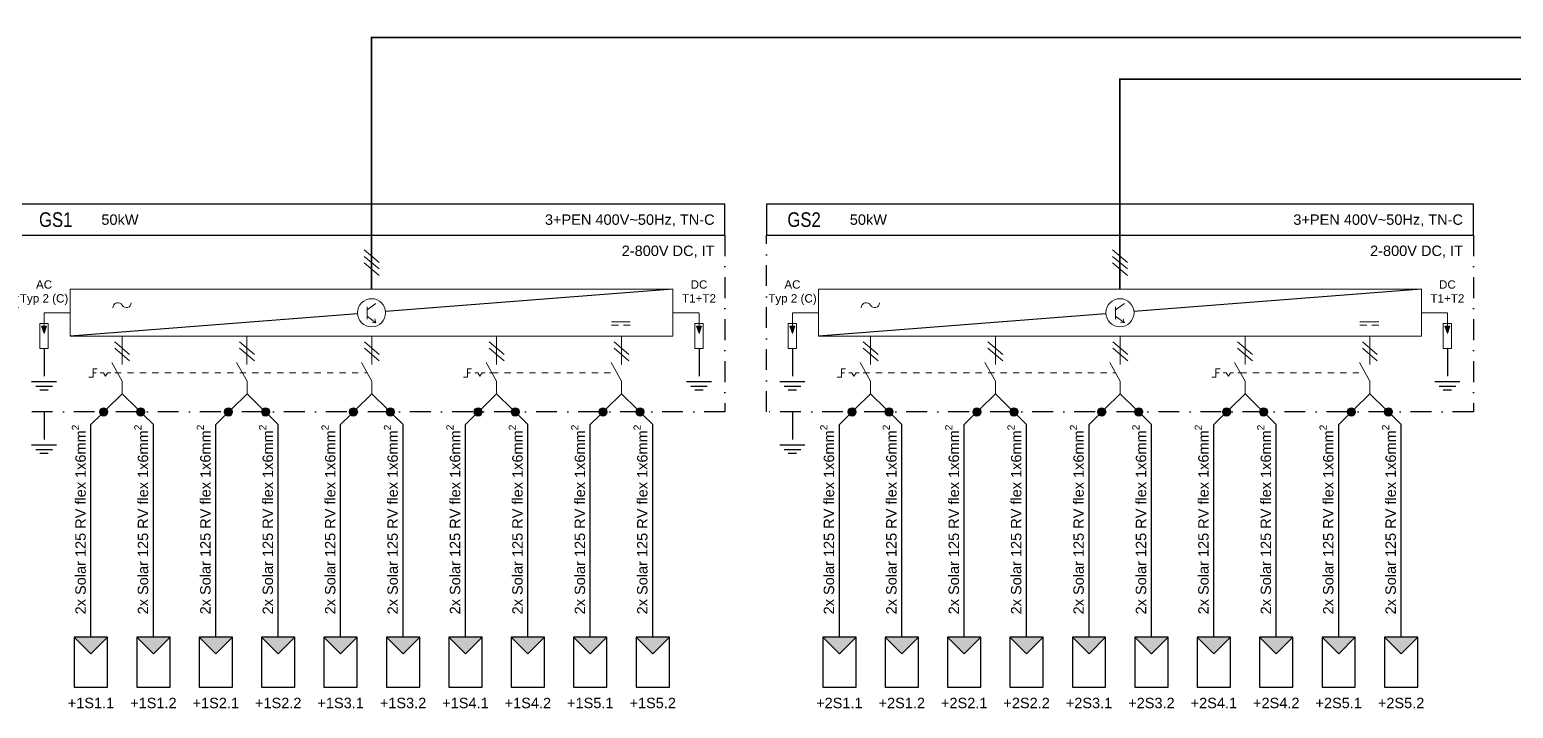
# Model space of a CAD drawing. Header units: millimetres. Extents: x -612 to 6794, y -5043 to 2163.
# Drawn here: x 1494 to 1850.5, y 875.4 to 1038.6 of the extents above; entities that cross this region are included whole.
import ezdxf
from ezdxf.enums import TextEntityAlignment as Align

# ---------------------------------------------------------------- set-up
doc = ezdxf.new("R2010")
doc.units = ezdxf.units.MM
doc.header["$MEASUREMENT"] = 0
for name, pattern in [('EPL_DASH', [1, 0.5, -0.5]), ('EPL_DASHLONGDOT', [1, 0.66, -0.12, 0.1, -0.12]), ('ČERCHOVANÁ', [1, 0.5, -0.25, 0, -0.25])]:
    doc.linetypes.add(name, pattern=pattern)
for name, color, linetype in [('22kV', 34, 'Continuous'), ('400V', 7, 'Continuous'), ('EV-Káble', 7, 'Continuous'), ('Kable', 7, 'Continuous'), ('LEGRAND', 7, 'Continuous')]:
    doc.layers.add(name, color=color, linetype=linetype)
doc.layers.add('EPLAN100', color=7, linetype='Continuous', lineweight=50)
doc.layers.add('EPLAN305', color=7, linetype='EPL_DASH', lineweight=25)
doc.styles.get("Standard").update_dxf_attribs({"font": 'arial.ttf'})
doc.styles.add('styl2', font='ARIALN.TTF', dxfattribs={"width": 0.85})

msp = doc.modelspace()

# ---------------------------------------------------------------- hatches: boundary and pattern name
at = {"layer": 'EPLAN305', "linetype": 'Continuous', "ltscale": 4}
for points in [[(1504.7, 892.49), (1508.7, 888.49), (1512.7, 892.49)], [(1519.7, 892.49), (1523.7, 888.49), (1527.7, 892.49)], [(1534.7, 892.49), (1538.7, 888.49), (1542.7, 892.49)], [(1549.7, 892.49), (1553.7, 888.49), (1557.7, 892.49)], [(1564.7, 892.49), (1568.7, 888.49), (1572.7, 892.49)], [(1579.7, 892.49), (1583.7, 888.49), (1587.7, 892.49)], [(1594.7, 892.49), (1598.7, 888.49), (1602.7, 892.49)], [(1609.7, 892.49), (1613.7, 888.49), (1617.7, 892.49)], [(1624.7, 892.49), (1628.7, 888.49), (1632.7, 892.49)], [(1639.7, 892.49), (1643.7, 888.49), (1647.7, 892.49)], [(1684.56, 892.49), (1688.56, 888.49), (1692.56, 892.49)], [(1699.56, 892.49), (1703.56, 888.49), (1707.56, 892.49)], [(1714.56, 892.49), (1718.56, 888.49), (1722.56, 892.49)], [(1729.56, 892.49), (1733.56, 888.49), (1737.56, 892.49)], [(1744.56, 892.49), (1748.56, 888.49), (1752.56, 892.49)], [(1759.56, 892.49), (1763.56, 888.49), (1767.56, 892.49)], [(1774.56, 892.49), (1778.56, 888.49), (1782.56, 892.49)], [(1789.56, 892.49), (1793.56, 888.49), (1797.56, 892.49)], [(1804.56, 892.49), (1808.56, 888.49), (1812.56, 892.49)], [(1819.56, 892.49), (1823.56, 888.49), (1827.56, 892.49)]]:
    msp.add_hatch(color=230, dxfattribs=at).paths.add_polyline_path(points, flags=0)
at = {"layer": 'EV-Káble', "transparency": 33554687}
h = msp.add_hatch(color=1, dxfattribs=at)
h.dxf.hatch_style = 1
h.paths.add_polyline_path([(1512.75, 946.66, 1), (1510.75, 946.66)])
h = msp.add_hatch(color=7, dxfattribs=at)
h.dxf.hatch_style = 1
h.paths.add_polyline_path([(1510.75, 946.66, 1), (1512.75, 946.66)])
h = msp.add_hatch(color=1, dxfattribs=at)
h.dxf.hatch_style = 1
h.paths.add_polyline_path([(1521.65, 946.66, 1), (1519.65, 946.66)])
h = msp.add_hatch(color=7, dxfattribs=at)
h.dxf.hatch_style = 1
h.paths.add_polyline_path([(1519.65, 946.66, 1), (1521.65, 946.66)])
h = msp.add_hatch(color=1, dxfattribs=at)
h.dxf.hatch_style = 1
h.paths.add_polyline_path([(1542.75, 946.66, 1), (1540.75, 946.66)])
h = msp.add_hatch(color=7, dxfattribs=at)
h.dxf.hatch_style = 1
h.paths.add_polyline_path([(1540.75, 946.66, 1), (1542.75, 946.66)])
h = msp.add_hatch(color=1, dxfattribs=at)
h.dxf.hatch_style = 1
h.paths.add_polyline_path([(1551.65, 946.66, 1), (1549.65, 946.66)])
h = msp.add_hatch(color=7, dxfattribs=at)
h.dxf.hatch_style = 1
h.paths.add_polyline_path([(1549.65, 946.66, 1), (1551.65, 946.66)])
h = msp.add_hatch(color=1, dxfattribs=at)
h.dxf.hatch_style = 1
h.paths.add_polyline_path([(1572.75, 946.66, 1), (1570.75, 946.66)])
h = msp.add_hatch(color=7, dxfattribs=at)
h.dxf.hatch_style = 1
h.paths.add_polyline_path([(1570.75, 946.66, 1), (1572.75, 946.66)])
h = msp.add_hatch(color=1, dxfattribs=at)
h.dxf.hatch_style = 1
h.paths.add_polyline_path([(1581.65, 946.66, 1), (1579.65, 946.66)])
h = msp.add_hatch(color=7, dxfattribs=at)
h.dxf.hatch_style = 1
h.paths.add_polyline_path([(1579.65, 946.66, 1), (1581.65, 946.66)])
h = msp.add_hatch(color=1, dxfattribs=at)
h.dxf.hatch_style = 1
h.paths.add_polyline_path([(1602.75, 946.66, 1), (1600.75, 946.66)])
h = msp.add_hatch(color=7, dxfattribs=at)
h.dxf.hatch_style = 1
h.paths.add_polyline_path([(1600.75, 946.66, 1), (1602.75, 946.66)])
h = msp.add_hatch(color=1, dxfattribs=at)
h.dxf.hatch_style = 1
h.paths.add_polyline_path([(1611.65, 946.66, 1), (1609.65, 946.66)])
h = msp.add_hatch(color=7, dxfattribs=at)
h.dxf.hatch_style = 1
h.paths.add_polyline_path([(1609.65, 946.66, 1), (1611.65, 946.66)])
h = msp.add_hatch(color=1, dxfattribs=at)
h.dxf.hatch_style = 1
h.paths.add_polyline_path([(1632.75, 946.66, 1), (1630.75, 946.66)])
h = msp.add_hatch(color=7, dxfattribs=at)
h.dxf.hatch_style = 1
h.paths.add_polyline_path([(1630.75, 946.66, 1), (1632.75, 946.66)])
h = msp.add_hatch(color=1, dxfattribs=at)
h.dxf.hatch_style = 1
h.paths.add_polyline_path([(1641.65, 946.66, 1), (1639.65, 946.66)])
h = msp.add_hatch(color=7, dxfattribs=at)
h.dxf.hatch_style = 1
h.paths.add_polyline_path([(1639.65, 946.66, 1), (1641.65, 946.66)])
h = msp.add_hatch(color=1, dxfattribs=at)
h.dxf.hatch_style = 1
h.paths.add_polyline_path([(1692.61, 946.66, 1), (1690.61, 946.66)])
h = msp.add_hatch(color=7, dxfattribs=at)
h.dxf.hatch_style = 1
h.paths.add_polyline_path([(1690.61, 946.66, 1), (1692.61, 946.66)])
h = msp.add_hatch(color=1, dxfattribs=at)
h.dxf.hatch_style = 1
h.paths.add_polyline_path([(1701.51, 946.66, 1), (1699.51, 946.66)])
h = msp.add_hatch(color=7, dxfattribs=at)
h.dxf.hatch_style = 1
h.paths.add_polyline_path([(1699.51, 946.66, 1), (1701.51, 946.66)])
h = msp.add_hatch(color=1, dxfattribs=at)
h.dxf.hatch_style = 1
h.paths.add_polyline_path([(1722.61, 946.66, 1), (1720.61, 946.66)])
h = msp.add_hatch(color=7, dxfattribs=at)
h.dxf.hatch_style = 1
h.paths.add_polyline_path([(1720.61, 946.66, 1), (1722.61, 946.66)])
h = msp.add_hatch(color=1, dxfattribs=at)
h.dxf.hatch_style = 1
h.paths.add_polyline_path([(1731.51, 946.66, 1), (1729.51, 946.66)])
h = msp.add_hatch(color=7, dxfattribs=at)
h.dxf.hatch_style = 1
h.paths.add_polyline_path([(1729.51, 946.66, 1), (1731.51, 946.66)])
h = msp.add_hatch(color=1, dxfattribs=at)
h.dxf.hatch_style = 1
h.paths.add_polyline_path([(1752.61, 946.66, 1), (1750.61, 946.66)])
h = msp.add_hatch(color=7, dxfattribs=at)
h.dxf.hatch_style = 1
h.paths.add_polyline_path([(1750.61, 946.66, 1), (1752.61, 946.66)])
h = msp.add_hatch(color=1, dxfattribs=at)
h.dxf.hatch_style = 1
h.paths.add_polyline_path([(1761.51, 946.66, 1), (1759.51, 946.66)])
h = msp.add_hatch(color=7, dxfattribs=at)
h.dxf.hatch_style = 1
h.paths.add_polyline_path([(1759.51, 946.66, 1), (1761.51, 946.66)])
h = msp.add_hatch(color=1, dxfattribs=at)
h.dxf.hatch_style = 1
h.paths.add_polyline_path([(1782.61, 946.66, 1), (1780.61, 946.66)])
h = msp.add_hatch(color=7, dxfattribs=at)
h.dxf.hatch_style = 1
h.paths.add_polyline_path([(1780.61, 946.66, 1), (1782.61, 946.66)])
h = msp.add_hatch(color=1, dxfattribs=at)
h.dxf.hatch_style = 1
h.paths.add_polyline_path([(1791.51, 946.66, 1), (1789.51, 946.66)])
h = msp.add_hatch(color=7, dxfattribs=at)
h.dxf.hatch_style = 1
h.paths.add_polyline_path([(1789.51, 946.66, 1), (1791.51, 946.66)])
h = msp.add_hatch(color=1, dxfattribs=at)
h.dxf.hatch_style = 1
h.paths.add_polyline_path([(1812.61, 946.66, 1), (1810.61, 946.66)])
h = msp.add_hatch(color=7, dxfattribs=at)
h.dxf.hatch_style = 1
h.paths.add_polyline_path([(1810.61, 946.66, 1), (1812.61, 946.66)])
h = msp.add_hatch(color=1, dxfattribs=at)
h.dxf.hatch_style = 1
h.paths.add_polyline_path([(1821.51, 946.66, 1), (1819.51, 946.66)])
h = msp.add_hatch(color=7, dxfattribs=at)
h.dxf.hatch_style = 1
h.paths.add_polyline_path([(1819.51, 946.66, 1), (1821.51, 946.66)])
at = {"layer": 'LEGRAND', "lineweight": 13}
for points in [[(1496.83, 967.24), (1498.03, 967.24), (1497.43, 965.54)], [(1654.23, 967.24), (1655.43, 967.24), (1654.83, 965.54)], [(1676.69, 967.24), (1677.89, 967.24), (1677.29, 965.54)], [(1834.09, 967.24), (1835.29, 967.24), (1834.69, 965.54)]]:
    msp.add_hatch(color=256, dxfattribs=at).paths.add_polyline_path(points, flags=0)

# ---------------------------------------------------------------- linework, layer by layer
for p, q in [((1648.57, 976.14), (1579.5, 970.78)), ((1828.43, 976.14), (1759.36, 970.78)), ((1572.77, 970.25), (1503.7, 964.89)), ((1752.63, 970.25), (1683.56, 964.89))]:
    msp.add_line(p, q)
at = {"lineweight": 13}
for p, q in [((1497.44, 970.51), (1503.69, 970.51)), ((1654.82, 970.51), (1648.57, 970.51)), ((1677.3, 970.51), (1683.55, 970.51)), ((1834.68, 970.51), (1828.43, 970.51))]:
    msp.add_line(p, q, dxfattribs=at)
at = {"linetype": 'EPL_DASH', "lineweight": 13, "ltscale": 3}
for p, q in [((1514.44, 956.03), (1574.95, 956.03)), ((1605.07, 956.03), (1635.09, 956.03)), ((1694.31, 956.03), (1754.81, 956.03)), ((1784.94, 956.03), (1814.95, 956.03))]:
    msp.add_line(p, q, dxfattribs=at)
at = {"layer": '22kV', "color": 0, "linetype": 'ČERCHOVANÁ', "ltscale": 10}
for points in [[(1491.21, 989.15), (1661.07, 989.15), (1661.07, 946.66), (1491.21, 946.66)], [(1671.07, 989.15), (1840.93, 989.15), (1840.93, 946.66), (1671.07, 946.66)]]:
    msp.add_lwpolyline(points, close=True, dxfattribs=at)
at = {"layer": '400V', "lineweight": 13}
for p, q in [((1574.34, 985.6), (1577.93, 982.59)), ((1754.2, 985.6), (1757.79, 982.59)), ((1574.34, 984.04), (1577.93, 981.03)), ((1574.34, 982.48), (1577.93, 979.46)), ((1754.2, 984.04), (1757.79, 981.03)), ((1754.2, 982.48), (1757.79, 979.46))]:
    msp.add_line(p, q, dxfattribs=at)
at = {"layer": '400V', "linetype": 'Continuous', "lineweight": 13, "ltscale": 4}
for p, q in [((1577.18, 972.76), (1575.08, 971.19)), ((1575.08, 971.94), (1575.08, 968.94)), ((1757.05, 972.76), (1754.95, 971.19)), ((1754.95, 971.94), (1754.95, 968.94)), ((1577.18, 968.11), (1575.08, 969.69)), ((1577.18, 968.11), (1576.24, 968.13)), ((1577.18, 968.11), (1576.94, 969.02)), ((1633.82, 968.29), (1638.32, 968.29)), ((1633.82, 967.54), (1635.47, 967.54)), ((1638.32, 967.54), (1636.67, 967.54)), ((1757.05, 968.11), (1754.95, 969.69)), ((1757.04, 968.11), (1756.11, 968.13)), ((1757.04, 968.11), (1756.8, 969.02)), ((1813.68, 968.29), (1818.18, 968.29)), ((1813.68, 967.54), (1815.33, 967.54)), ((1818.18, 967.54), (1816.53, 967.54))]:
    msp.add_line(p, q, dxfattribs=at)
at = {"layer": '400V', "color": 1, "lineweight": 13}
for p, q in [((1514.4, 963.51), (1517.99, 960.5)), ((1544.4, 963.51), (1547.99, 960.5)), ((1574.4, 963.51), (1577.99, 960.5)), ((1604.4, 963.51), (1607.99, 960.5)), ((1634.4, 963.51), (1637.99, 960.5)), ((1694.26, 963.51), (1697.85, 960.5)), ((1724.26, 963.51), (1727.85, 960.5)), ((1754.26, 963.51), (1757.85, 960.5)), ((1784.26, 963.51), (1787.85, 960.5)), ((1814.26, 963.51), (1817.85, 960.5)), ((1514.4, 961.95), (1517.99, 958.94)), ((1544.4, 961.95), (1547.99, 958.94)), ((1574.4, 961.95), (1577.99, 958.94)), ((1604.4, 961.95), (1607.99, 958.94)), ((1634.4, 961.95), (1637.99, 958.94)), ((1694.26, 961.95), (1697.85, 958.94)), ((1724.26, 961.95), (1727.85, 958.94)), ((1754.26, 961.95), (1757.85, 958.94)), ((1784.26, 961.95), (1787.85, 958.94)), ((1814.26, 961.95), (1817.85, 958.94))]:
    msp.add_line(p, q, dxfattribs=at)
at = {"layer": '400V', "color": 1, "linetype": 'Continuous', "lineweight": 13}
for p, q in [((1516.19, 964.89), (1516.19, 958.03)), ((1546.19, 964.89), (1546.19, 958.03)), ((1576.19, 964.89), (1576.19, 958.03)), ((1606.19, 964.89), (1606.19, 958.03)), ((1636.19, 964.89), (1636.19, 958.03)), ((1696.06, 964.89), (1696.06, 958.03)), ((1726.06, 964.89), (1726.06, 958.03)), ((1756.06, 964.89), (1756.06, 958.03)), ((1786.06, 964.89), (1786.06, 958.03)), ((1816.06, 964.89), (1816.06, 958.03))]:
    msp.add_line(p, q, dxfattribs=at)
at = {"layer": '400V', "color": 1, "linetype": 'Continuous', "lineweight": 13, "ltscale": 4}
for p, q in [((1509.19, 957.03), (1509.19, 955.03)), ((1509.19, 957.03), (1510.19, 957.03)), ((1509.19, 956.03), (1509.94, 956.03)), ((1510.94, 956.03), (1511.69, 956.03)), ((1512.19, 955.28), (1511.69, 956.03)), ((1512.69, 956.03), (1512.19, 955.28)), ((1512.69, 956.03), (1513.44, 956.03)), ((1516.2, 954.03), (1513.7, 958.53)), ((1514.44, 956.03), (1515.07, 956.03)), ((1546.2, 954.03), (1543.7, 958.53)), ((1576.2, 954.03), (1573.7, 958.53)), ((1599.19, 957.03), (1599.19, 955.03)), ((1599.19, 957.03), (1600.19, 957.03)), ((1599.19, 956.03), (1599.94, 956.03)), ((1600.94, 956.03), (1601.69, 956.03)), ((1602.19, 955.28), (1601.69, 956.03)), ((1602.69, 956.03), (1602.19, 955.28)), ((1602.69, 956.03), (1603.44, 956.03)), ((1606.2, 954.03), (1603.7, 958.53)), ((1604.44, 956.03), (1605.07, 956.03)), ((1636.2, 954.03), (1633.7, 958.53)), ((1689.06, 957.03), (1689.06, 955.03)), ((1689.06, 957.03), (1690.06, 957.03)), ((1689.06, 956.03), (1689.81, 956.03)), ((1690.81, 956.03), (1691.56, 956.03)), ((1692.06, 955.28), (1691.56, 956.03)), ((1692.56, 956.03), (1692.06, 955.28)), ((1692.56, 956.03), (1693.31, 956.03)), ((1696.06, 954.03), (1693.56, 958.53)), ((1694.31, 956.03), (1694.94, 956.03)), ((1726.06, 954.03), (1723.56, 958.53)), ((1756.06, 954.03), (1753.56, 958.53)), ((1779.06, 957.03), (1779.06, 955.03)), ((1779.06, 957.03), (1780.06, 957.03)), ((1779.06, 956.03), (1779.81, 956.03)), ((1780.81, 956.03), (1781.56, 956.03)), ((1782.06, 955.28), (1781.56, 956.03)), ((1782.56, 956.03), (1782.06, 955.28)), ((1782.56, 956.03), (1783.31, 956.03)), ((1786.06, 954.03), (1783.56, 958.53)), ((1784.31, 956.03), (1784.94, 956.03)), ((1816.06, 954.03), (1813.56, 958.53)), ((1508.19, 955.03), (1509.19, 955.03)), ((1516.2, 951.03), (1516.2, 954.03)), ((1546.2, 951.03), (1546.2, 954.03)), ((1576.2, 951.03), (1576.2, 954.03)), ((1598.19, 955.03), (1599.19, 955.03)), ((1606.2, 951.03), (1606.2, 954.03)), ((1636.2, 951.03), (1636.2, 954.03)), ((1688.06, 955.03), (1689.06, 955.03)), ((1696.06, 951.03), (1696.06, 954.03)), ((1726.06, 951.03), (1726.06, 954.03)), ((1756.06, 951.03), (1756.06, 954.03)), ((1778.06, 955.03), (1779.06, 955.03)), ((1786.06, 951.03), (1786.06, 954.03)), ((1816.06, 951.03), (1816.06, 954.03))]:
    msp.add_line(p, q, dxfattribs=at)
at = {"layer": '400V', "const_width": 0.4, "flags": 128}
for points in [[(1576.13, 976.14), (1576.14, 1036.66), (2081.96, 1036.66), (2081.96, 1224.2)], [(2111.96, 1224.2), (2111.96, 1026.66), (1756, 1026.66), (1756, 976.14)]]:
    msp.add_lwpolyline(points, dxfattribs=at)
at = {"layer": '400V', "color": 230, "ltscale": 5}
for points in [[(1491.21, 989.15), (1661.07, 989.15), (1661.07, 996.65), (1491.21, 996.65)], [(1671.07, 989.15), (1840.93, 989.15), (1840.93, 996.65), (1671.07, 996.65)]]:
    msp.add_lwpolyline(points, close=True, dxfattribs=at)
at = {"layer": '400V', "linetype": 'Continuous', "lineweight": 13, "ltscale": 4}
for points in [[(1503.7, 964.89), (1648.57, 964.89), (1648.57, 976.14), (1503.7, 976.14)], [(1683.56, 964.89), (1828.43, 964.89), (1828.43, 976.14), (1683.56, 976.14)]]:
    msp.add_lwpolyline(points, close=True, dxfattribs=at)
at = {"layer": '400V', "color": 1, "linetype": 'Continuous', "lineweight": 25, "ltscale": 4}
for points in [[(1512.45, 947.35), (1516.2, 951.03)], [(1519.95, 947.35), (1516.2, 951.03)], [(1542.45, 947.35), (1546.2, 951.03)], [(1549.95, 947.35), (1546.2, 951.03)], [(1572.45, 947.35), (1576.2, 951.03)], [(1579.95, 947.35), (1576.2, 951.03)], [(1602.45, 947.35), (1606.2, 951.03)], [(1609.95, 947.35), (1606.2, 951.03)], [(1632.45, 947.35), (1636.2, 951.03)], [(1639.95, 947.35), (1636.2, 951.03)], [(1692.31, 947.35), (1696.06, 951.03)], [(1699.81, 947.35), (1696.06, 951.03)], [(1722.31, 947.35), (1726.06, 951.03)], [(1729.81, 947.35), (1726.06, 951.03)], [(1752.31, 947.35), (1756.06, 951.03)], [(1759.81, 947.35), (1756.06, 951.03)], [(1782.31, 947.35), (1786.06, 951.03)], [(1789.81, 947.35), (1786.06, 951.03)], [(1812.31, 947.35), (1816.06, 951.03)], [(1819.81, 947.35), (1816.06, 951.03)], [(1508.7, 892.49), (1508.7, 943.66), (1511.04, 945.96)], [(1523.7, 892.49), (1523.7, 943.66), (1521.36, 945.96)], [(1538.7, 892.49), (1538.7, 943.66), (1541.04, 945.96)], [(1553.7, 892.49), (1553.7, 943.66), (1551.36, 945.96)], [(1568.7, 892.49), (1568.7, 943.66), (1571.04, 945.96)], [(1583.7, 892.49), (1583.7, 943.66), (1581.36, 945.96)], [(1598.7, 892.49), (1598.7, 943.66), (1601.04, 945.96)], [(1613.7, 892.49), (1613.7, 943.66), (1611.36, 945.96)], [(1628.7, 892.49), (1628.7, 943.66), (1631.04, 945.96)], [(1643.7, 892.49), (1643.7, 943.66), (1641.36, 945.96)], [(1688.56, 892.49), (1688.56, 943.66), (1690.9, 945.96)], [(1703.56, 892.49), (1703.56, 943.66), (1701.22, 945.96)], [(1718.56, 892.49), (1718.56, 943.66), (1720.9, 945.96)], [(1733.56, 892.49), (1733.56, 943.66), (1731.22, 945.96)], [(1748.56, 892.49), (1748.56, 943.66), (1750.9, 945.96)], [(1763.56, 892.49), (1763.56, 943.66), (1761.22, 945.96)], [(1778.56, 892.49), (1778.56, 943.66), (1780.9, 945.96)], [(1793.56, 892.49), (1793.56, 943.66), (1791.22, 945.96)], [(1808.56, 892.49), (1808.56, 943.66), (1810.9, 945.96)], [(1823.56, 892.49), (1823.56, 943.66), (1821.22, 945.96)]]:
    msp.add_lwpolyline(points, dxfattribs=at)
at = {"layer": '400V', "linetype": 'Continuous', "lineweight": 13, "ltscale": 4}
for centre in [(1576.13, 970.51), (1756, 970.51)]:
    msp.add_circle(centre, 3.38, dxfattribs=at)
for centre, radius, start, end in [((1515.15, 971.71), 1.2, 30, 180), ((1517.2, 972.9), 1.16, 210, 0), ((1695.02, 971.71), 1.2, 30, 180), ((1697.06, 972.9), 1.16, 210, 0)]:
    msp.add_arc(centre, radius, start, end, dxfattribs=at)
at = {"layer": 'EPLAN100', "color": 94, "linetype": 'EPL_DASHLONGDOT', "lineweight": 30, "ltscale": 10, "true_color": 0x00a800}
for p, q in [((1497.43, 961.89), (1497.43, 953.89)), ((1654.83, 961.89), (1654.83, 953.89)), ((1677.29, 961.89), (1677.29, 953.89)), ((1834.69, 961.89), (1834.69, 953.89)), ((1500.43, 953.89), (1494.43, 953.89)), ((1495.43, 952.89), (1499.43, 952.89)), ((1657.83, 953.89), (1651.83, 953.89)), ((1652.83, 952.89), (1656.83, 952.89)), ((1680.29, 953.89), (1674.29, 953.89)), ((1675.29, 952.89), (1679.29, 952.89)), ((1837.69, 953.89), (1831.69, 953.89)), ((1832.69, 952.89), (1836.69, 952.89)), ((1498.43, 951.89), (1496.43, 951.89)), ((1655.83, 951.89), (1653.83, 951.89)), ((1678.29, 951.89), (1676.29, 951.89)), ((1835.69, 951.89), (1833.69, 951.89)), ((1497.43, 946.66), (1497.43, 938.66)), ((1677.29, 946.66), (1677.29, 938.66)), ((1500.43, 938.66), (1494.43, 938.66)), ((1680.29, 938.66), (1674.29, 938.66)), ((1495.43, 937.66), (1499.43, 937.66)), ((1498.43, 936.66), (1496.43, 936.66)), ((1675.29, 937.66), (1679.29, 937.66)), ((1678.29, 936.66), (1676.29, 936.66))]:
    msp.add_line(p, q, dxfattribs=at)
at = {"layer": 'EPLAN305', "color": 230, "linetype": 'Continuous', "ltscale": 4}
for points in [[(1504.7, 892.49), (1508.7, 888.49), (1512.7, 892.49)], [(1504.7, 880.49), (1512.7, 880.49), (1512.7, 892.49), (1504.7, 892.49)], [(1519.7, 892.49), (1523.7, 888.49), (1527.7, 892.49)], [(1519.7, 880.49), (1527.7, 880.49), (1527.7, 892.49), (1519.7, 892.49)], [(1534.7, 892.49), (1538.7, 888.49), (1542.7, 892.49)], [(1534.7, 880.49), (1542.7, 880.49), (1542.7, 892.49), (1534.7, 892.49)], [(1549.7, 892.49), (1553.7, 888.49), (1557.7, 892.49)], [(1549.7, 880.49), (1557.7, 880.49), (1557.7, 892.49), (1549.7, 892.49)], [(1564.7, 892.49), (1568.7, 888.49), (1572.7, 892.49)], [(1564.7, 880.49), (1572.7, 880.49), (1572.7, 892.49), (1564.7, 892.49)], [(1579.7, 892.49), (1583.7, 888.49), (1587.7, 892.49)], [(1579.7, 880.49), (1587.7, 880.49), (1587.7, 892.49), (1579.7, 892.49)], [(1594.7, 892.49), (1598.7, 888.49), (1602.7, 892.49)], [(1594.7, 880.49), (1602.7, 880.49), (1602.7, 892.49), (1594.7, 892.49)], [(1609.7, 892.49), (1613.7, 888.49), (1617.7, 892.49)], [(1609.7, 880.49), (1617.7, 880.49), (1617.7, 892.49), (1609.7, 892.49)], [(1624.7, 892.49), (1628.7, 888.49), (1632.7, 892.49)], [(1624.7, 880.49), (1632.7, 880.49), (1632.7, 892.49), (1624.7, 892.49)], [(1639.7, 892.49), (1643.7, 888.49), (1647.7, 892.49)], [(1639.7, 880.49), (1647.7, 880.49), (1647.7, 892.49), (1639.7, 892.49)], [(1684.56, 892.49), (1688.56, 888.49), (1692.56, 892.49)], [(1684.56, 880.49), (1692.56, 880.49), (1692.56, 892.49), (1684.56, 892.49)], [(1699.56, 892.49), (1703.56, 888.49), (1707.56, 892.49)], [(1699.56, 880.49), (1707.56, 880.49), (1707.56, 892.49), (1699.56, 892.49)], [(1714.56, 892.49), (1718.56, 888.49), (1722.56, 892.49)], [(1714.56, 880.49), (1722.56, 880.49), (1722.56, 892.49), (1714.56, 892.49)], [(1729.56, 892.49), (1733.56, 888.49), (1737.56, 892.49)], [(1729.56, 880.49), (1737.56, 880.49), (1737.56, 892.49), (1729.56, 892.49)], [(1744.56, 892.49), (1748.56, 888.49), (1752.56, 892.49)], [(1744.56, 880.49), (1752.56, 880.49), (1752.56, 892.49), (1744.56, 892.49)], [(1759.56, 892.49), (1763.56, 888.49), (1767.56, 892.49)], [(1759.56, 880.49), (1767.56, 880.49), (1767.56, 892.49), (1759.56, 892.49)], [(1774.56, 892.49), (1778.56, 888.49), (1782.56, 892.49)], [(1774.56, 880.49), (1782.56, 880.49), (1782.56, 892.49), (1774.56, 892.49)], [(1789.56, 892.49), (1793.56, 888.49), (1797.56, 892.49)], [(1789.56, 880.49), (1797.56, 880.49), (1797.56, 892.49), (1789.56, 892.49)], [(1804.56, 892.49), (1808.56, 888.49), (1812.56, 892.49)], [(1804.56, 880.49), (1812.56, 880.49), (1812.56, 892.49), (1804.56, 892.49)], [(1819.56, 892.49), (1823.56, 888.49), (1827.56, 892.49)], [(1819.56, 880.49), (1827.56, 880.49), (1827.56, 892.49), (1819.56, 892.49)]]:
    msp.add_lwpolyline(points, close=True, dxfattribs=at)
at = {"layer": 'EV-Káble', "color": 1, "lineweight": 13}
for p, q in [((1512.75, 946.66), (1510.75, 946.66)), ((1521.65, 946.66), (1519.65, 946.66)), ((1542.75, 946.66), (1540.75, 946.66)), ((1551.65, 946.66), (1549.65, 946.66)), ((1572.75, 946.66), (1570.75, 946.66)), ((1581.65, 946.66), (1579.65, 946.66)), ((1602.75, 946.66), (1600.75, 946.66)), ((1611.65, 946.66), (1609.65, 946.66)), ((1632.75, 946.66), (1630.75, 946.66)), ((1641.65, 946.66), (1639.65, 946.66)), ((1692.61, 946.66), (1690.61, 946.66)), ((1701.51, 946.66), (1699.51, 946.66)), ((1722.61, 946.66), (1720.61, 946.66)), ((1731.51, 946.66), (1729.51, 946.66)), ((1752.61, 946.66), (1750.61, 946.66)), ((1761.51, 946.66), (1759.51, 946.66)), ((1782.61, 946.66), (1780.61, 946.66)), ((1791.51, 946.66), (1789.51, 946.66)), ((1812.61, 946.66), (1810.61, 946.66)), ((1821.51, 946.66), (1819.51, 946.66))]:
    msp.add_line(p, q, dxfattribs=at)
at = {"layer": 'LEGRAND', "lineweight": 13}
for p, q in [((1497.44, 970.51), (1497.43, 967.05)), ((1654.83, 970.51), (1654.83, 967.05)), ((1677.3, 970.51), (1677.29, 967.05)), ((1834.69, 970.51), (1834.69, 967.05))]:
    msp.add_line(p, q, dxfattribs=at)
for points in [[(1496.43, 961.89), (1498.43, 961.89), (1498.43, 967.89), (1496.43, 967.89)], [(1496.83, 967.24), (1498.03, 967.24), (1497.43, 965.54)], [(1653.83, 961.89), (1655.83, 961.89), (1655.83, 967.89), (1653.83, 967.89)], [(1654.23, 967.24), (1655.43, 967.24), (1654.83, 965.54)], [(1676.29, 961.89), (1678.29, 961.89), (1678.29, 967.89), (1676.29, 967.89)], [(1676.69, 967.24), (1677.89, 967.24), (1677.29, 965.54)], [(1833.69, 961.89), (1835.69, 961.89), (1835.69, 967.89), (1833.69, 967.89)], [(1834.09, 967.24), (1835.29, 967.24), (1834.69, 965.54)]]:
    msp.add_lwpolyline(points, close=True, dxfattribs=at)
at = {"layer": 'LEGRAND', "color": 1, "lineweight": 13}
for centre in [(1511.75, 946.66), (1520.65, 946.66), (1541.75, 946.66), (1550.65, 946.66), (1571.75, 946.66), (1580.65, 946.66), (1601.75, 946.66), (1610.65, 946.66), (1631.75, 946.66), (1640.65, 946.66), (1691.61, 946.66), (1700.51, 946.66), (1721.61, 946.66), (1730.51, 946.66), (1751.61, 946.66), (1760.51, 946.66), (1781.61, 946.66), (1790.51, 946.66), (1811.61, 946.66), (1820.51, 946.66)]:
    msp.add_circle(centre, 1, dxfattribs=at)

# ---------------------------------------------------------------- texts
at = {"layer": '22kV', "color": 230, "style": 'styl2'}
for s, p in [('GS1', (1496.21, 992.9)), ('GS2', (1676.07, 992.9))]:
    msp.add_text(s, height=3.5, dxfattribs=at).set_placement(p, align=Align.MIDDLE_LEFT)
at = {"layer": '400V', "color": 251, "lineweight": 13}
for s, p in [('50kW', (1520.13, 992.9)), ('3+PEN 400V~50Hz, TN-C', (1658.57, 992.9)), ('50kW', (1700, 992.9)), ('3+PEN 400V~50Hz, TN-C', (1838.43, 992.9)), ('2-800V DC, IT', (1658.57, 985.4)), ('2-800V DC, IT', (1838.43, 985.4))]:
    msp.add_text(s, height=2.5, dxfattribs=at).set_placement(p, align=Align.MIDDLE_RIGHT)
at = {"layer": '400V', "linetype": 'Continuous', "char_height": 2, "width": 13.7015, "attachment_point": 2}
for s, insert in [('\\pxqc;AC\\PTyp 2 (C)', (1497.43, 978.3)), ('\\pxqc;DC\\PT1+T2', (1654.83, 978.3)), ('\\pxqc;AC\\PTyp 2 (C)', (1677.29, 978.3)), ('\\pxqc;DC\\PT1+T2', (1834.69, 978.3))]:
    msp.add_mtext(s, dxfattribs=dict(at, insert=insert))
at = {"layer": '400V', "color": 230, "linetype": 'Continuous', "char_height": 2, "width": 13.7015, "attachment_point": 2}
for s, insert in [('\\pxqc;{\\H1.25x;+1S1.1}', (1508.7, 877.92)), ('\\pxqc;{\\H1.25x;+1S1.2}', (1523.7, 877.92)), ('\\pxqc;{\\H1.25x;+1S2.1}', (1538.7, 877.92)), ('\\pxqc;{\\H1.25x;+1S2.2}', (1553.7, 877.92)), ('\\pxqc;{\\H1.25x;+1S3.1}', (1568.7, 877.92)), ('\\pxqc;{\\H1.25x;+1S3.2}', (1583.7, 877.92)), ('\\pxqc;{\\H1.25x;+1S4.1}', (1598.7, 877.92)), ('\\pxqc;{\\H1.25x;+1S4.2}', (1613.7, 877.92)), ('{\\H1.25x;+1S5.1}', (1628.7, 877.92)), ('\\pxqc;{\\H1.25x;+1S5.2}', (1643.7, 877.92)), ('\\pxqc;{\\H1.25x;+2S1.1}', (1688.56, 877.92)), ('\\pxqc;{\\H1.25x;+2S1.2}', (1703.56, 877.92)), ('\\pxqc;{\\H1.25x;+2S2.1}', (1718.56, 877.92)), ('\\pxqc;{\\H1.25x;+2S2.2}', (1733.56, 877.92)), ('\\pxqc;{\\H1.25x;+2S3.1}', (1748.56, 877.92)), ('\\pxqc;{\\H1.25x;+2S3.2}', (1763.56, 877.92)), ('\\pxqc;{\\H1.25x;+2S4.1}', (1778.56, 877.92)), ('\\pxqc;{\\H1.25x;+2S4.2}', (1793.56, 877.92)), ('{\\H1.25x;+2S5.1}', (1808.56, 877.92)), ('\\pxqc;{\\H1.25x;+2S5.2}', (1823.56, 877.92))]:
    msp.add_mtext(s, dxfattribs=dict(at, insert=insert))
at = {"layer": 'Kable', "linetype": 'Continuous', "char_height": 2.5, "width": 58.5987, "attachment_point": 8, "rotation": 90}
for insert in [(1507.48, 920.79), (1522.48, 920.79), (1537.48, 920.79), (1552.48, 920.79), (1567.48, 920.79), (1582.48, 920.79), (1597.48, 920.79), (1612.48, 920.79), (1627.48, 920.79), (1642.48, 920.79), (1687.34, 920.79), (1702.34, 920.79), (1717.34, 920.79), (1732.34, 920.79), (1747.34, 920.79), (1762.34, 920.79), (1777.34, 920.79), (1792.34, 920.79), (1807.34, 920.79), (1822.34, 920.79)]:
    msp.add_mtext('\\A1;2x Solar 125 RV flex 1x6mm{\\H0.7x;\\S2^ ;}', dxfattribs=dict(at, insert=insert))

doc.saveas('drawing.dxf')
